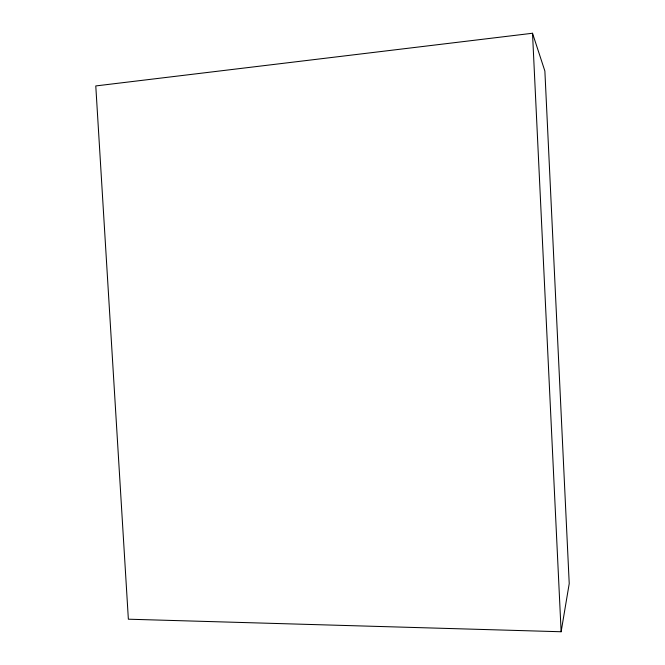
<?xml version="1.0" encoding="UTF-8"?>
<svg xmlns="http://www.w3.org/2000/svg" width="665" height="665" viewBox="0 0 665 665"><rect width="100%" height="100%" fill="white"/><g stroke="black" fill="none" stroke-linecap="round" stroke-linejoin="round"><path stroke-width="1" d="M561.127 631.75L569.223 583.596L544.876 71.055L532.515 33.25L95.777 85.935L128.362 619.198L561.127 631.75L532.515 33.25"/></g></svg>
